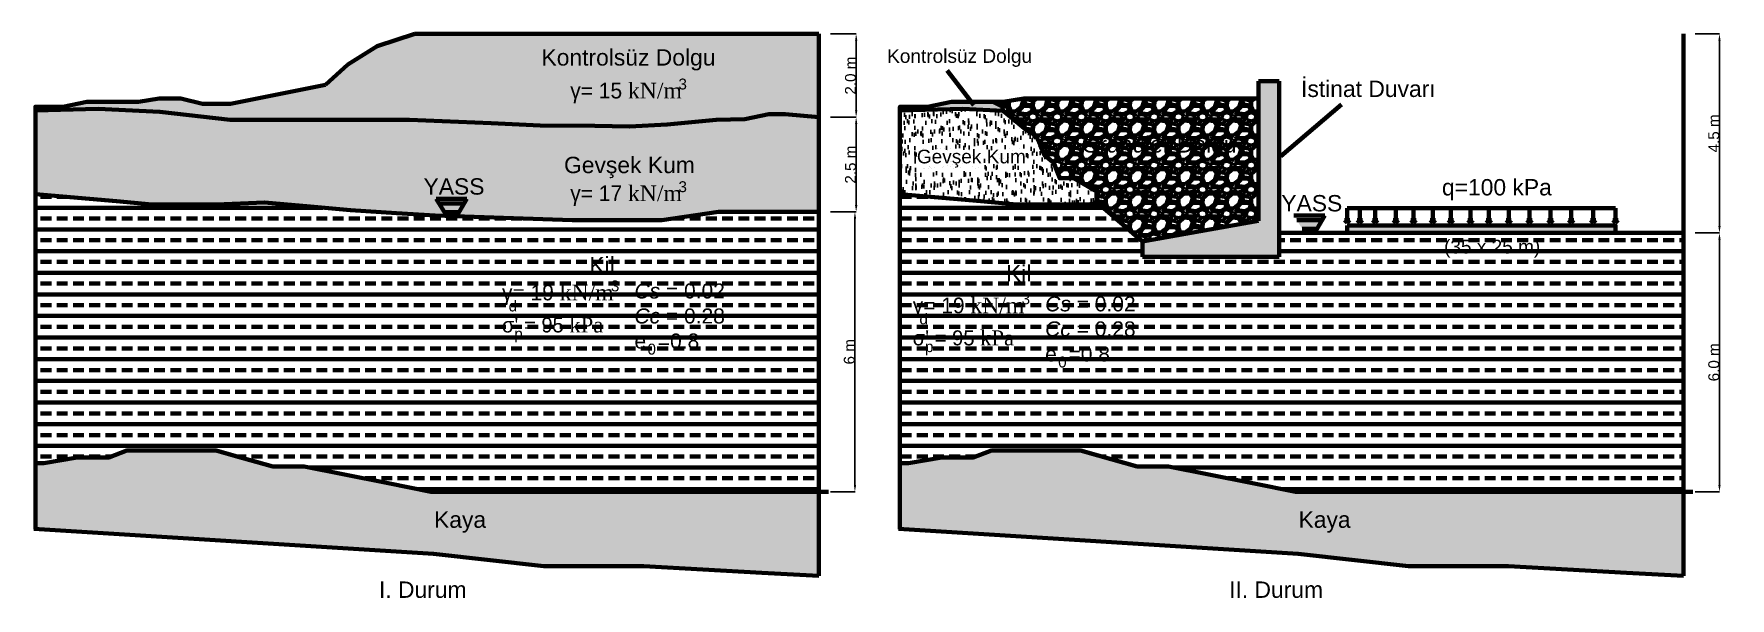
# Model space of a CAD drawing. Header units: millimetres. Extents: x 2094 to 14539, y -1752 to 2387.
import ezdxf

# ---------------------------------------------------------------- set-up
doc = ezdxf.new("R2010")
doc.units = ezdxf.units.MM
doc.styles.get("Standard").update_dxf_attribs({"font": 'arial.ttf'})
doc.dimstyles.new('ISO-25', dxfattribs={"dimtxt": 2.5, "dimasz": 2.5, "dimexe": 1.25, "dimexo": 0.625, "dimtad": 1, "dimtxsty": 'Standard', "dimcen": 2.5, "dimadec": 0, "dimazin": 0, "dimtfac": 1, "dimtmove": 0, "dimatfit": 3, "dimfxl": 1, "dimarcsym": 0})

# ---------------------------------------------------------------- blocks, each defined once
blk = doc.blocks.new('*D1')
at = {"color": 0, "lineweight": -2, "transparency": 16777216}
for p, q in [((7940, 1776), (8128, 1776)), ((8127, 1726), (8127, 1131)), ((7940, 1081), (8128, 1081))]:
    blk.add_line(p, q, dxfattribs=at)
at = {"color": 0, "transparency": 16777216}
for points in [[(8119, 1726), (8136, 1726), (8127, 1776)], [(8119, 1131), (8136, 1131), (8127, 1081)]]:
    blk.add_solid(points, dxfattribs=at)
at = {"layer": 'Defpoints', "color": 0, "transparency": 16777216}
for p in [(7939, 1776), (7939, 1081), (8127, 1081)]:
    blk.add_point(p, dxfattribs=at)
at = {"color": 0, "lineweight": 200, "transparency": 16777216, "insert": (8086, 1428), "char_height": 80, "attachment_point": 5, "rotation": 90}
blk.add_mtext('2.5 m', dxfattribs=at)
blk = doc.blocks.new('*D2')
at = {"color": 0, "lineweight": -2, "transparency": 16777216}
for p, q in [((7939, 1081), (8119, 1081)), ((8118, 1031), (8118, -922)), ((7940, -972), (8119, -972))]:
    blk.add_line(p, q, dxfattribs=at)
at = {"color": 0, "transparency": 16777216}
for points in [[(8110, 1031), (8127, 1031), (8118, 1081)], [(8110, -922), (8127, -922), (8118, -972)]]:
    blk.add_solid(points, dxfattribs=at)
at = {"layer": 'Defpoints', "color": 0, "transparency": 16777216}
for p in [(7938, 1081), (7940, -972), (8118, -972)]:
    blk.add_point(p, dxfattribs=at)
at = {"color": 0, "lineweight": 200, "transparency": 16777216, "insert": (8077, 55), "char_height": 80, "attachment_point": 5, "rotation": 90}
blk.add_mtext('6 m', dxfattribs=at)
blk = doc.blocks.new('*D4')
at = {"color": 0, "lineweight": -2, "transparency": 16777216}
for p, q in [((7940, 2387), (8128, 2387)), ((8127, 2337), (8127, 1826)), ((7940, 1776), (8128, 1776))]:
    blk.add_line(p, q, dxfattribs=at)
at = {"color": 0, "transparency": 16777216}
for points in [[(8119, 2337), (8136, 2337), (8127, 2387)], [(8119, 1826), (8136, 1826), (8127, 1776)]]:
    blk.add_solid(points, dxfattribs=at)
at = {"layer": 'Defpoints', "color": 0, "transparency": 16777216}
for p in [(7940, 2387), (7940, 1776), (8127, 1776)]:
    blk.add_point(p, dxfattribs=at)
at = {"color": 0, "lineweight": 200, "transparency": 16777216, "insert": (8086, 2081), "char_height": 80, "attachment_point": 5, "rotation": 90}
blk.add_mtext('2.0 m', dxfattribs=at)
blk = doc.blocks.new('*D5')
at = {"color": 0, "lineweight": -2, "transparency": 16777216}
for p, q in [((14283, 2387), (14462, 2387)), ((14461, 2337), (14461, 977)), ((14283, 927), (14462, 927))]:
    blk.add_line(p, q, dxfattribs=at)
at = {"color": 0, "transparency": 16777216}
for points in [[(14453, 2337), (14470, 2337), (14461, 2387)], [(14453, 977), (14470, 977), (14461, 927)]]:
    blk.add_solid(points, dxfattribs=at)
at = {"layer": 'Defpoints', "color": 0, "transparency": 16777216}
for p in [(14282, 2387), (14283, 927), (14461, 927)]:
    blk.add_point(p, dxfattribs=at)
at = {"color": 0, "lineweight": 200, "transparency": 16777216, "insert": (14420, 1657), "char_height": 80, "attachment_point": 5, "rotation": 90}
blk.add_mtext('4.5 m', dxfattribs=at)
blk = doc.blocks.new('*D6')
at = {"color": 0, "lineweight": -2, "transparency": 16777216}
for p, q in [((14283, 927), (14462, 927)), ((14461, 877), (14461, -922)), ((14283, -972), (14462, -972))]:
    blk.add_line(p, q, dxfattribs=at)
at = {"color": 0, "transparency": 16777216}
for points in [[(14453, 877), (14470, 877), (14461, 927)], [(14453, -922), (14470, -922), (14461, -972)]]:
    blk.add_solid(points, dxfattribs=at)
at = {"layer": 'Defpoints', "color": 0, "transparency": 16777216}
for p in [(14282, 927), (14283, -972), (14461, -972)]:
    blk.add_point(p, dxfattribs=at)
at = {"color": 0, "lineweight": 200, "transparency": 16777216, "insert": (14420, -22), "char_height": 80, "attachment_point": 5, "rotation": 90}
blk.add_mtext('6.0 m', dxfattribs=at)

msp = doc.modelspace()

# ---------------------------------------------------------------- hatches: boundary and pattern name
at = {"lineweight": 200}
h = msp.add_hatch(dxfattribs=at)
h.set_pattern_fill('CROSS', color=256, scale=10)
h.paths.add_polyline_path([(7854.426, 2386.679), (5271.799, 2386.679), (4888.724, 2386.679), (4612.685, 2296.606), (4398.613, 2161.497), (4233.606, 2013.972), (3536.288, 1874.897), (3332.076, 1874.897), (3172.973, 1912.893), (3013.871, 1912.893), (2861.839, 1888.16), (2709.807, 1888.16), (2483.528, 1888.16), (2307.354, 1852.727), (2205.053, 1852.727), (2113.811, 1852.727), (2104.816, 1852.727), (2104.816, 1824.86), (2566.909, 1836.788), (3018.612, 1814.399), (3533.364, 1757.728), (4401.463, 1757.728), (4850.781, 1757.728), (5448.417, 1730.912), (5807.734, 1715.378), (6209.319, 1712.789), (6464.835, 1707.611), (6739.661, 1723.145), (7100.178, 1756.803), (7311.269, 1762.13), (7487.279, 1797.901), (7607.397, 1797.901), (7854.426, 1776.173)])
h.paths.add_polyline_path([(9128.79, 1888.16), (9052.774, 1888.16), (8826.494, 1888.16), (8650.32, 1852.727), (8548.019, 1852.727), (8456.778, 1852.727), (8447.783, 1852.727), (8447.783, 1824.86), (8909.876, 1836.788), (9206.229, 1822.099), (9197.382, 1854.816)])
h.paths.add_polyline_path([(6772.25, 1935.233), (6905.456, 1935.233), (6905.456, 2100.09), (6772.25, 2100.09)], flags=24)
h.paths.add_polyline_path([(5999.464, 1843.166), (6864.047, 1843.166), (6864.047, 2111.194), (5999.464, 2111.194)], flags=24)
h.paths.add_polyline_path([(5776.056, 2088.365), (7112.672, 2088.365), (7112.672, 2335.65), (5776.056, 2335.65)], flags=24)
h = msp.add_hatch(color=256, dxfattribs=at)
h.dxf.hatch_style = 1
h.paths.add_polyline_path([(11231.691, 2040.799), (11079.08, 2040.799), (11079.08, 1015.734), (10227.709, 863.123), (10227.709, 751.551), (10389.235, 751.551), (11231.691, 751.551)])
h = msp.add_hatch(dxfattribs=at)
h.set_pattern_fill('GRAVEL', color=256, scale=7)
h.paths.add_polyline_path([(11079.08, 1912.893), (9356.837, 1912.893), (9204.806, 1888.16), (9128.79, 1888.16), (9197.382, 1854.816), (9206.229, 1822.099), (9300.223, 1743.825), (9374.269, 1682.163), (9447.421, 1637.925), (9477.11, 1571.171), (9510.019, 1497.177), (9577.136, 1441.724), (9592.292, 1402.629), (9621.088, 1328.349), (9720.96, 1328.349), (9826.77, 1266.973), (9890.551, 1229.976), (9890.551, 1155.865), (9928.424, 1122.982), (10032.452, 1032.657), (10227.709, 863.123), (11079.08, 1015.734)])
h.paths.add_polyline_path([(9742.087, 1448.938), (10938.895, 1448.938), (10938.895, 1696.223), (9742.087, 1696.223)], flags=24)
h = msp.add_hatch(dxfattribs=at)
h.set_pattern_fill('AR-SAND', color=256, scale=2)
h.paths.add_polyline_path([(7854.426, 1776.173), (7607.397, 1797.901), (7487.279, 1797.901), (7311.269, 1762.13), (7100.178, 1756.803), (6739.661, 1723.145), (6464.835, 1707.611), (6209.319, 1712.789), (5807.734, 1715.378), (5448.417, 1730.912), (4850.781, 1757.728), (4401.463, 1757.728), (3533.364, 1757.728), (3018.612, 1814.399), (2566.909, 1836.788), (2104.816, 1824.86), (2104.816, 1210.903), (2699.138, 1159.085), (2960.158, 1136.327), (3432.358, 1136.327), (3785.874, 1150.362), (4121.933, 1119.833), (4418.248, 1092.914), (4754.772, 1071.858), (5038.167, 1054.126), (5125.015, 1051.141), (5045.399, 1177.429), (5271.382, 1177.429), (5195.474, 1048.72), (6042.79, 1019.601), (6413.765, 1019.601), (6701.815, 1019.601), (7116.434, 1080.66), (7387.027, 1080.66), (7854.426, 1080.66)])
h.paths.add_polyline_path([(4922.299, 1140.261), (5429.557, 1140.261), (5429.557, 1387.546), (4922.299, 1387.546)], flags=24)
h.paths.add_polyline_path([(6772.25, 1182.021), (6905.456, 1182.021), (6905.456, 1346.878), (6772.25, 1346.878)], flags=24)
h.paths.add_polyline_path([(5999.464, 1089.955), (6864.047, 1089.955), (6864.047, 1357.982), (5999.464, 1357.982)], flags=24)
h.paths.add_polyline_path([(5944.923, 1297.836), (6964.514, 1297.836), (6964.514, 1545.121), (5944.923, 1545.121)], flags=24)
h = msp.add_hatch(dxfattribs=at)
h.set_pattern_fill('AR-SAND', color=256, scale=2)
h.paths.add_polyline_path([(9300.223, 1743.825), (9206.229, 1822.099), (8909.876, 1836.788), (8447.783, 1824.86), (8447.783, 1210.903), (9042.104, 1159.085), (9303.125, 1136.327), (9775.324, 1136.327), (9907.031, 1141.556), (9890.551, 1155.865), (9890.551, 1229.976), (9826.77, 1266.973), (9720.96, 1328.349), (9621.088, 1328.349), (9592.292, 1402.629), (9577.136, 1441.724), (9510.019, 1497.177), (9477.11, 1571.171), (9447.421, 1637.925), (9374.269, 1682.163)])
h.paths.add_polyline_path([(8540.048, 1380.936), (9389.707, 1380.936), (9389.707, 1587.007), (8540.048, 1587.007)], flags=24)
h = msp.add_hatch(dxfattribs=at)
h.set_pattern_fill('BRASS', color=256, scale=25)
h.paths.add_polyline_path([(7854.426, 1080.66), (7387.027, 1080.66), (7116.434, 1080.66), (6701.815, 1019.601), (6413.765, 1019.601), (6042.79, 1019.601), (5038.167, 1054.126), (4754.772, 1071.858), (4418.248, 1092.914), (4121.933, 1119.833), (3785.874, 1150.362), (3432.358, 1136.327), (2960.158, 1136.327), (2699.138, 1159.085), (2104.816, 1210.903), (2104.816, -761.837), (2167.797, -761.837), (2412.593, -719.901), (2503.518, -719.901), (2643.401, -719.901), (2776.291, -670.185), (2937.157, -670.185), (3126, -670.185), (3258.89, -670.185), (3430.849, -670.185), (3559.64, -705.922), (3846.402, -785.493), (4076.673, -785.493), (4360.479, -842.215), (4692.699, -908.613), (5007.437, -971.517), (7854.426, -971.517)])
h.paths.add_polyline_path([(14197.392, 927.335), (11231.691, 927.335), (11231.691, 751.551), (10389.235, 751.551), (10227.709, 751.551), (10227.709, 863.123), (10032.452, 1032.657), (9928.424, 1122.982), (9907.031, 1141.556), (9775.324, 1136.327), (9303.125, 1136.327), (9042.104, 1159.085), (8447.783, 1210.903), (8447.783, -761.837), (8510.763, -761.837), (8755.56, -719.901), (8846.484, -719.901), (8986.368, -719.901), (9119.258, -670.185), (9280.124, -670.185), (9468.967, -670.185), (9601.857, -670.185), (9773.815, -670.185), (9902.607, -705.922), (10189.369, -785.493), (10419.639, -785.493), (10703.446, -842.215), (11035.665, -908.613), (11350.404, -971.517), (14197.392, -971.517)])
h.paths.add_polyline_path([(6571.309, -9.379), (6673.465, -9.379), (6673.465, 155.478), (6571.309, 155.478)], flags=24)
h.paths.add_polyline_path([(6459.055, 14.525), (7179.088, 14.525), (7179.088, 611.32), (6459.055, 611.32)], flags=24)
h.paths.add_polyline_path([(5591.749, 104.014), (5693.904, 104.014), (5693.904, 268.871), (5591.749, 268.871)], flags=24)
h.paths.add_polyline_path([(5454.937, 127.461), (6302.701, 127.461), (6302.701, 384.32), (5454.937, 384.32)], flags=24)
h.paths.add_polyline_path([(5553.966, 307.522), (5656.122, 307.522), (5656.122, 472.379), (5553.966, 472.379)], flags=24)
h.paths.add_polyline_path([(6276.412, 454.144), (6409.618, 454.144), (6409.618, 619.001), (6276.412, 619.001)], flags=24)
h.paths.add_polyline_path([(5498.644, 362.077), (6363.227, 362.077), (6363.227, 630.104), (5498.644, 630.104)], flags=24)
h.paths.add_polyline_path([(6127.224, 565.378), (6373.527, 565.378), (6373.527, 812.663), (6127.224, 812.663)], flags=24)
h.paths.add_polyline_path([(9584.846, -104.103), (9687.001, -104.103), (9687.001, 60.754), (9584.846, 60.754)], flags=24)
h.paths.add_polyline_path([(9472.592, -80.199), (10192.624, -80.199), (10192.624, 516.595), (9472.592, 516.595)], flags=24)
h.paths.add_polyline_path([(8605.285, 9.29), (8707.441, 9.29), (8707.441, 174.147), (8605.285, 174.147)], flags=24)
h.paths.add_polyline_path([(8468.473, 32.737), (9316.237, 32.737), (9316.237, 289.595), (8468.473, 289.595)], flags=24)
h.paths.add_polyline_path([(8567.503, 212.797), (8669.658, 212.797), (8669.658, 377.654), (8567.503, 377.654)], flags=24)
h.paths.add_polyline_path([(9289.948, 359.419), (9423.154, 359.419), (9423.154, 524.276), (9289.948, 524.276)], flags=24)
h.paths.add_polyline_path([(8512.181, 267.353), (9376.764, 267.353), (9376.764, 535.38), (8512.181, 535.38)], flags=24)
h.paths.add_polyline_path([(12363.644, 690.923), (13176.697, 690.923), (13176.697, 938.208), (12363.644, 938.208)], flags=24)
h.paths.add_polyline_path([(9150.16, 505.133), (9443.038, 505.133), (9443.038, 752.419), (9150.16, 752.419)], flags=24)
h = msp.add_hatch(color=256, dxfattribs=at)
h.dxf.hatch_style = 1
h.paths.add_polyline_path([(5271.382, 1177.429), (5045.399, 1177.429), (5125.015, 1051.141), (5195.474, 1048.72)])
h = msp.add_hatch(dxfattribs=at)
h.set_pattern_fill('DOLMIT', color=256, scale=10)
h.paths.add_polyline_path([(5271.382, 1177.429), (5045.399, 1177.429), (5125.015, 1051.141), (5195.474, 1048.72)])
h = msp.add_hatch(color=256, dxfattribs=at)
h.dxf.hatch_style = 1
h.paths.add_polyline_path([(11565.08, 1054.382), (11339.096, 1054.382), (11418.713, 928.094), (11489.171, 925.673)])
h = msp.add_hatch(dxfattribs=at)
h.set_pattern_fill('DOLMIT', color=256, scale=10)
h.set_pattern_definition([(0, (6293.7, -123.05), (0, 63.5), []), (45, (6293.7, -123.05), (-127, 127), [89.8026, -179.605])])
h.paths.add_polyline_path([(11565.08, 1054.382), (11339.096, 1054.382), (11418.713, 928.094), (11489.171, 925.673)])
h = msp.add_hatch(color=256, dxfattribs=at)
h.dxf.hatch_style = 1
h.paths.add_polyline_path([(11749.427, 1019.498), (11710.633, 1019.498), (11730.112, 1000.195)])
h = msp.add_hatch(color=256, dxfattribs=at)
h.dxf.hatch_style = 1
h.paths.add_polyline_path([(11842.296, 1019.498), (11803.502, 1019.498), (11822.982, 1000.195)])
h = msp.add_hatch(color=256, dxfattribs=at)
h.dxf.hatch_style = 1
h.paths.add_polyline_path([(11954.865, 1019.498), (11916.071, 1019.498), (11935.551, 1000.195)])
h = msp.add_hatch(color=256, dxfattribs=at)
h.dxf.hatch_style = 1
h.paths.add_polyline_path([(12106.833, 1019.498), (12068.039, 1019.498), (12087.519, 1000.195)])
h = msp.add_hatch(color=256, dxfattribs=at)
h.dxf.hatch_style = 1
h.paths.add_polyline_path([(12236.287, 1019.498), (12197.494, 1019.498), (12216.973, 1000.195)])
h = msp.add_hatch(color=256, dxfattribs=at)
h.dxf.hatch_style = 1
h.paths.add_polyline_path([(12376.999, 1019.498), (12338.205, 1019.498), (12357.684, 1000.195)])
h = msp.add_hatch(color=256, dxfattribs=at)
h.dxf.hatch_style = 1
h.paths.add_polyline_path([(12509.267, 1019.498), (12470.473, 1019.498), (12489.953, 1000.195)])
h = msp.add_hatch(color=256, dxfattribs=at)
h.dxf.hatch_style = 1
h.paths.add_polyline_path([(12652.793, 1019.498), (12613.999, 1019.498), (12633.478, 1000.195)])
h = msp.add_hatch(color=256, dxfattribs=at)
h.dxf.hatch_style = 1
h.paths.add_polyline_path([(12787.875, 1019.498), (12749.082, 1019.498), (12768.561, 1000.195)])
h = msp.add_hatch(color=256, dxfattribs=at)
h.dxf.hatch_style = 1
h.paths.add_polyline_path([(12934.215, 1019.498), (12895.421, 1019.498), (12914.901, 1000.195)])
h = msp.add_hatch(color=256, dxfattribs=at)
h.dxf.hatch_style = 1
h.paths.add_polyline_path([(13086.183, 1019.498), (13047.389, 1019.498), (13066.869, 1000.195)])
h = msp.add_hatch(color=256, dxfattribs=at)
h.dxf.hatch_style = 1
h.paths.add_polyline_path([(13240.965, 1019.498), (13202.172, 1019.498), (13221.651, 1000.195)])
h = msp.add_hatch(color=256, dxfattribs=at)
h.dxf.hatch_style = 1
h.paths.add_polyline_path([(13392.934, 1019.498), (13354.14, 1019.498), (13373.619, 1000.195)])
h = msp.add_hatch(color=256, dxfattribs=at)
h.dxf.hatch_style = 1
h.paths.add_polyline_path([(13553.344, 1019.498), (13514.551, 1019.498), (13534.03, 1000.195)])
h = msp.add_hatch(color=256, dxfattribs=at)
h.dxf.hatch_style = 1
h.paths.add_polyline_path([(13718.54, 1019.498), (13679.746, 1019.498), (13699.226, 1000.195)])
h = msp.add_hatch(color=256, dxfattribs=at)
h.dxf.hatch_style = 1
h.paths.add_polyline_path([(13699.226, 981.196), (11729.857, 981.196), (11729.857, 927.335), (13699.226, 927.335)])
h = msp.add_hatch(dxfattribs=at)
h.set_pattern_fill('DOLMIT', color=256, scale=5)
h.paths.add_polyline_path([(5026.763, -1426.29), (5836.661, -1516.991), (6569.759, -1516.991), (7435.513, -1565.83), (7854.426, -1589.462), (7854.426, -971.517), (5007.437, -971.517), (4692.699, -908.613), (4360.479, -842.215), (4076.673, -785.493), (3846.402, -785.493), (3559.64, -705.922), (3430.849, -670.185), (3258.89, -670.185), (3126, -670.185), (2937.157, -670.185), (2776.291, -670.185), (2643.401, -719.901), (2503.518, -719.901), (2412.593, -719.901), (2167.797, -761.837), (2104.816, -761.837), (2104.816, -1245.533)])
h.paths.add_polyline_path([(11369.729, -1426.29), (12179.628, -1516.991), (12912.726, -1516.991), (13778.479, -1565.83), (14197.392, -1589.462), (14197.392, -971.517), (11350.404, -971.517), (11035.665, -908.613), (10703.446, -842.215), (10419.639, -785.493), (10189.369, -785.493), (9902.607, -705.922), (9773.815, -670.185), (9601.857, -670.185), (9468.967, -670.185), (9280.124, -670.185), (9119.258, -670.185), (8986.368, -719.901), (8846.484, -719.901), (8755.56, -719.901), (8510.763, -761.837), (8447.783, -761.837), (8447.783, -1245.533)])
h.paths.add_polyline_path([(4987.73, -1301.727), (5429.831, -1301.727), (5429.831, -1054.442), (4987.73, -1054.442)], flags=24)
h.paths.add_polyline_path([(11330.696, -1301.727), (11772.797, -1301.727), (11772.797, -1054.442), (11330.696, -1054.442)], flags=24)

# ---------------------------------------------------------------- linework, layer by layer
for p, q in [((4612.685, 2296.606), (4888.724, 2386.679)), ((4888.724, 2386.679), (5271.799, 2386.679)), ((5271.799, 2386.679), (7854.426, 2386.679)), ((7854.426, 2386.679), (7854.426, 1776.173)), ((14197.392, 2386.679), (14197.392, 1776.173)), ((4398.613, 2161.497), (4612.685, 2296.606)), ((4233.606, 2013.972), (4398.613, 2161.497)), ((8989.681, 1863.446), (8795.888, 2118.11)), ((3536.288, 1874.897), (4233.606, 2013.972)), ((11079.08, 2040.799), (11079.08, 1015.734)), ((11231.691, 2040.799), (11079.08, 2040.799)), ((11231.691, 2040.799), (11231.691, 751.551)), ((9356.837, 1912.893), (11079.08, 1912.893)), ((11243.928, 1490.98), (11688.231, 1868.059)), ((2104.816, 1824.86), (2104.816, -1245.533)), ((7487.279, 1797.901), (7311.269, 1762.13)), ((7607.397, 1797.901), (7487.279, 1797.901)), ((7854.426, 1776.173), (7607.397, 1797.901)), ((7854.426, 1776.173), (7854.426, -1589.462)), ((8447.783, 1824.86), (8447.783, -1245.533)), ((14197.392, 1776.173), (14197.392, -1589.462)), ((2104.816, 1210.903), (2699.138, 1159.085)), ((2699.138, 1159.085), (2960.158, 1136.327)), ((2960.158, 1136.327), (3432.358, 1136.327)), ((3432.358, 1136.327), (3785.874, 1150.362)), ((3785.874, 1150.362), (4121.933, 1119.833)), ((5127.137, 1047.775), (5045.399, 1177.429)), ((5045.399, 1177.429), (5271.382, 1177.429)), ((5271.382, 1177.429), (5195.3, 1048.425)), ((8447.783, 1210.903), (9042.104, 1159.085)), ((9042.104, 1159.085), (9303.125, 1136.327)), ((9303.125, 1136.327), (9775.324, 1136.327)), ((9775.324, 1136.327), (9907.031, 1141.556)), ((4121.933, 1119.833), (4418.248, 1092.914)), ((4418.248, 1092.914), (4754.772, 1071.858)), ((4754.772, 1071.858), (5038.167, 1054.126)), ((5038.167, 1054.126), (6042.79, 1019.601)), ((6042.79, 1019.601), (6413.765, 1019.601)), ((6413.765, 1019.601), (6701.815, 1019.601)), ((6701.815, 1019.601), (7116.434, 1080.66)), ((7116.434, 1080.66), (7387.027, 1080.66)), ((7387.027, 1080.66), (7854.426, 1080.66)), ((11079.08, 1015.734), (10227.709, 863.123)), ((11339.096, 1054.382), (11565.08, 1054.382)), ((11565.08, 1054.382), (11488.998, 925.378)), ((11749.427, 1019.498), (11710.633, 1019.498)), ((11730.112, 1000.195), (11710.633, 1019.498)), ((11729.857, 1109.205), (13699.226, 1109.205)), ((11730.112, 1109.205), (11730.112, 1019.498)), ((11730.112, 1000.195), (11749.427, 1019.498)), ((11842.296, 1019.498), (11803.502, 1019.498)), ((11822.982, 1000.195), (11803.502, 1019.498)), ((11822.982, 1109.205), (11822.982, 1019.498)), ((11822.982, 1000.195), (11842.296, 1019.498)), ((11954.865, 1019.498), (11916.071, 1019.498)), ((11935.551, 1000.195), (11916.071, 1019.498)), ((11935.551, 1109.205), (11935.551, 1019.498)), ((11935.551, 1000.195), (11954.865, 1019.498)), ((12106.833, 1019.498), (12068.039, 1019.498)), ((12087.519, 1000.195), (12068.039, 1019.498)), ((12087.519, 1109.205), (12087.519, 1019.498)), ((12087.519, 1000.195), (12106.833, 1019.498)), ((12236.287, 1019.498), (12197.494, 1019.498)), ((12216.973, 1000.195), (12197.494, 1019.498)), ((12216.973, 1109.205), (12216.973, 1019.498)), ((12216.973, 1000.195), (12236.287, 1019.498)), ((12376.999, 1019.498), (12338.205, 1019.498)), ((12357.684, 1000.195), (12338.205, 1019.498)), ((12357.684, 1109.205), (12357.684, 1019.498)), ((12357.684, 1000.195), (12376.999, 1019.498)), ((12509.267, 1019.498), (12470.473, 1019.498)), ((12489.953, 1000.195), (12470.473, 1019.498)), ((12489.953, 1109.205), (12489.953, 1019.498)), ((12489.953, 1000.195), (12509.267, 1019.498)), ((12652.793, 1019.498), (12613.999, 1019.498)), ((12633.478, 1000.195), (12613.999, 1019.498)), ((12633.478, 1109.205), (12633.478, 1019.498)), ((12633.478, 1000.195), (12652.793, 1019.498)), ((12787.875, 1019.498), (12749.082, 1019.498)), ((12768.561, 1000.195), (12749.082, 1019.498)), ((12768.561, 1109.205), (12768.561, 1019.498)), ((12768.561, 1000.195), (12787.875, 1019.498)), ((12934.215, 1019.498), (12895.421, 1019.498)), ((12914.901, 1000.195), (12895.421, 1019.498)), ((12914.901, 1109.205), (12914.901, 1019.498)), ((12914.901, 1000.195), (12934.215, 1019.498)), ((13086.183, 1019.498), (13047.389, 1019.498)), ((13066.869, 1000.195), (13047.389, 1019.498)), ((13066.869, 1109.205), (13066.869, 1019.498)), ((13066.869, 1000.195), (13086.183, 1019.498)), ((13240.965, 1019.498), (13202.172, 1019.498)), ((13221.651, 1000.195), (13202.172, 1019.498)), ((13221.651, 1109.205), (13221.651, 1019.498)), ((13221.651, 1000.195), (13240.965, 1019.498)), ((13392.934, 1019.498), (13354.14, 1019.498)), ((13373.619, 1000.195), (13354.14, 1019.498)), ((13373.619, 1109.205), (13373.619, 1019.498)), ((13373.619, 1000.195), (13392.934, 1019.498)), ((13553.344, 1019.498), (13514.551, 1019.498)), ((13534.03, 1000.195), (13514.551, 1019.498)), ((13534.03, 1109.205), (13534.03, 1019.498)), ((13534.03, 1000.195), (13553.344, 1019.498)), ((13718.54, 1019.498), (13679.746, 1019.498)), ((13699.226, 1000.195), (13679.746, 1019.498)), ((13699.226, 1109.205), (13699.226, 1019.498)), ((13699.226, 1000.195), (13718.54, 1019.498)), ((11231.691, 927.335), (14197.392, 927.335)), ((10227.709, 863.123), (10227.709, 751.551)), ((10389.235, 751.551), (10227.709, 751.551)), ((11231.691, 751.551), (10389.235, 751.551)), ((2094.371, -1244.886), (5026.763, -1426.29)), ((8437.338, -1244.886), (11369.729, -1426.29)), ((5026.763, -1426.29), (5836.661, -1516.991)), ((11369.729, -1426.29), (12179.628, -1516.991)), ((5836.661, -1516.991), (6569.759, -1516.991)), ((6569.759, -1516.991), (7435.513, -1565.83)), ((7435.513, -1565.83), (7854.426, -1589.462)), ((12179.628, -1516.991), (12912.726, -1516.991)), ((12912.726, -1516.991), (13778.479, -1565.83)), ((13778.479, -1565.83), (14197.392, -1589.462))]:
    msp.add_line(p, q, dxfattribs=at)
for points in [[(3536.288, 1874.897), (3332.076, 1874.897), (3172.973, 1912.893), (3013.871, 1912.893), (2861.839, 1888.16), (2709.807, 1888.16), (2483.528, 1888.16), (2307.354, 1852.727), (2205.053, 1852.727), (2113.811, 1852.727), (2104.816, 1852.727), (2104.816, 1824.86)], [(9356.837, 1912.893), (9204.806, 1888.16), (9052.774, 1888.16), (8826.494, 1888.16), (8650.32, 1852.727), (8548.019, 1852.727), (8456.778, 1852.727), (8447.783, 1852.727), (8447.783, 1824.86)], [(10227.709, 863.123), (10032.452, 1032.657), (9928.424, 1122.982), (9890.551, 1155.865), (9890.551, 1229.976), (9826.77, 1266.973), (9720.96, 1328.349), (9621.088, 1328.349), (9592.292, 1402.629), (9577.136, 1441.724), (9510.019, 1497.177), (9477.11, 1571.171), (9447.421, 1637.925), (9374.269, 1682.163), (9300.223, 1743.825), (9206.229, 1822.099), (9197.382, 1854.816), (9128.79, 1888.16)], [(2104.816, 1824.86), (2566.909, 1836.788), (3018.612, 1814.399), (3533.364, 1757.728), (4401.463, 1757.728), (4850.781, 1757.728), (5448.417, 1730.912), (5807.734, 1715.378), (6209.319, 1712.789), (6464.835, 1707.611), (6739.661, 1723.145), (7100.178, 1756.803), (7311.269, 1762.13)], [(8447.783, 1824.86), (8909.876, 1836.788), (9206.229, 1822.099)], [(7924.014, -971.517), (5007.437, -971.517), (4692.699, -908.613), (4360.479, -842.215), (4076.673, -785.493), (3846.402, -785.493), (3559.64, -705.922), (3430.849, -670.185), (3258.89, -670.185), (3126, -670.185), (2937.157, -670.185), (2776.291, -670.185), (2643.401, -719.901), (2503.518, -719.901), (2412.593, -719.901), (2167.797, -761.837), (2104.816, -761.837)], [(14266.981, -971.517), (11350.404, -971.517), (11035.665, -908.613), (10703.446, -842.215), (10419.639, -785.493), (10189.369, -785.493), (9902.607, -705.922), (9773.815, -670.185), (9601.857, -670.185), (9468.967, -670.185), (9280.124, -670.185), (9119.258, -670.185), (8986.368, -719.901), (8846.484, -719.901), (8755.56, -719.901), (8510.763, -761.837), (8447.783, -761.837)]]:
    msp.add_lwpolyline(points, dxfattribs=at)
msp.add_lwpolyline([(11729.857, 981.196), (13699.226, 981.196), (13699.226, 927.335), (11729.857, 927.335)], close=True, dxfattribs=at)

# ---------------------------------------------------------------- texts
at = {"lineweight": 200, "attachment_point": 1}
for s, insert, char_height in [('Kontrolsüz Dolgu', (5818.334, 2274.627), 120), ('Kontrolsüz Dolgu', (8354.38, 2274.627), 100), ('{\\fSymbol|b0|i0|c2|p18;\\H0.95833x;g= 15 \\fTimes New Roman|b0|i0|c162|p18;kN/m}', (6029.547, 2028.378), 120), (' 3', (6792.25, 2059.244), 80), ('İstinat Duvarı', (11391.379, 2044.145), 120), ('Granüler Dolgu', (9781.01, 1636.51), 120), ('Gevşek Kum', (8572.483, 1537.246), 100), ('Gevşek Kum', (5983.845, 1485.408), 120), ('YASS', (4952.79, 1327.832), 120), ('{\\fSymbol|b0|i0|c2|p18;\\H0.95833x;g= 17 \\fTimes New Roman|b0|i0|c162|p18;kN/m}', (6029.547, 1275.167), 120), (' 3', (6792.25, 1306.032), 80), ('q=100 kPa', (12425.197, 1322.124), 120), ('YASS', (11246.488, 1204.785), 120), (' {\\H0.83333x;(35 x 25 m)}', (12393.644, 876.448), 120), ('Kil', (6169.503, 750.903), 120), (' Kil', (9180.16, 690.659), 120), ('{\\fSymbol|b0|i0|c2|p18;\\H0.95833x;g= 19 \\fTimes New Roman|b0|i0|c162|p18;kN/m}', (5528.727, 547.289), 120), (' 3', (6296.412, 578.155), 80), ('d', (5577.786, 431.205), 80), ('{\\fSymbol|b0|i0|c2|p18;\\H0.95833x;g= 19 \\fTimes New Roman|b0|i0|c162|p18;kN/m}', (8542.264, 452.565), 120), (' 3', (9309.948, 483.43), 80), ('d', (8591.323, 336.481), 80), ('p', (5619.116, 227.698), 80), ('0', (6595.947, 114.632), 80), ('p', (8632.652, 132.973), 80), ('0', (9609.484, 19.908), 80), ('Kaya', (5030.008, -1116.202), 120), ('Kaya', (11372.974, -1116.202), 120), ('I. Durum', (4625.864, -1629.906), 120), ('II. Durum', (10863.507, -1629.906), 120)]:
    msp.add_mtext_dynamic_manual_height_columns(s, width=1555.60581, gutter_width=12.5, heights=[0], dxfattribs=dict(at, insert=insert, char_height=char_height))
for s, insert, char_height, width in [('{\\fArial|b0|i1|c162|p34;Cs} = 0.02\\P{\\fArial|b0|i1|c162|p34;Cc} = 0.28\\Pe  =0.8', (6500.59, 556.479), 110.20757, 876.41747), ('{\\fArial|b0|i1|c162|p34;Cs} = 0.02\\P{\\fArial|b0|i1|c162|p34;Cc} = 0.28\\Pe  =0.8', (9514.126, 461.755), 110.20757, 876.41747), (" {\\fSymbol|b0|i0|c2|p18;\\H0.95833x;s\\fTimes New Roman|b0|i0|c162|p18;' \\fSymbol|b0|i0|c2|p18;= 95 \\fTimes New Roman|b0|i0|c0|p18;kPa}", (5483.687, 306.967), 114.9996, 864.09518), (" {\\fSymbol|b0|i0|c2|p18;\\H0.95833x;s\\fTimes New Roman|b0|i0|c162|p18;' \\fSymbol|b0|i0|c2|p18;= 95 \\fTimes New Roman|b0|i0|c0|p18;kPa}", (8497.223, 212.242), 114.9996, 864.09518)]:
    msp.add_mtext(s, dxfattribs=dict(at, insert=insert, char_height=char_height, width=width))

# ---------------------------------------------------------------- dimensions: what is measured, and where the dimension line sits
at = {"lineweight": 200}
for base, p1, p2, text, picture, middle in [((8127.226, 1776.173), (7939.55, 2386.679), (7939.55, 1776.173), '2.0 m', '*D4', (8085.755, 2081.426)), ((14461.199, 927.335), (14281.892, 2386.679), (14282.517, 927.335), '4.5 m', '*D5', (14419.892, 1657.007)), ((8127.226, 1080.66), (7938.925, 1776.173), (7938.925, 1080.66), '2.5 m', '*D1', (8085.755, 1428.416)), ((8118.232, -971.517), (7938.3, 1080.66), (7939.55, -971.517), '6 m', '*D2', (8076.762, 54.572)), ((14461.199, -971.517), (14281.892, 927.335), (14282.517, -971.517), '6.0 m', '*D6', (14419.728, -22.091))]:
    dim = msp.add_linear_dim(base=base, p1=p1, p2=p2, angle=90, text=text, dimstyle='ISO-25', override={"dimtxt": 80, "dimasz": 50}, dxfattribs=at)
    dim.commit()
    dim.dimension.update_dxf_attribs({"geometry": picture, "text_midpoint": middle})

doc.saveas('drawing.dxf')
